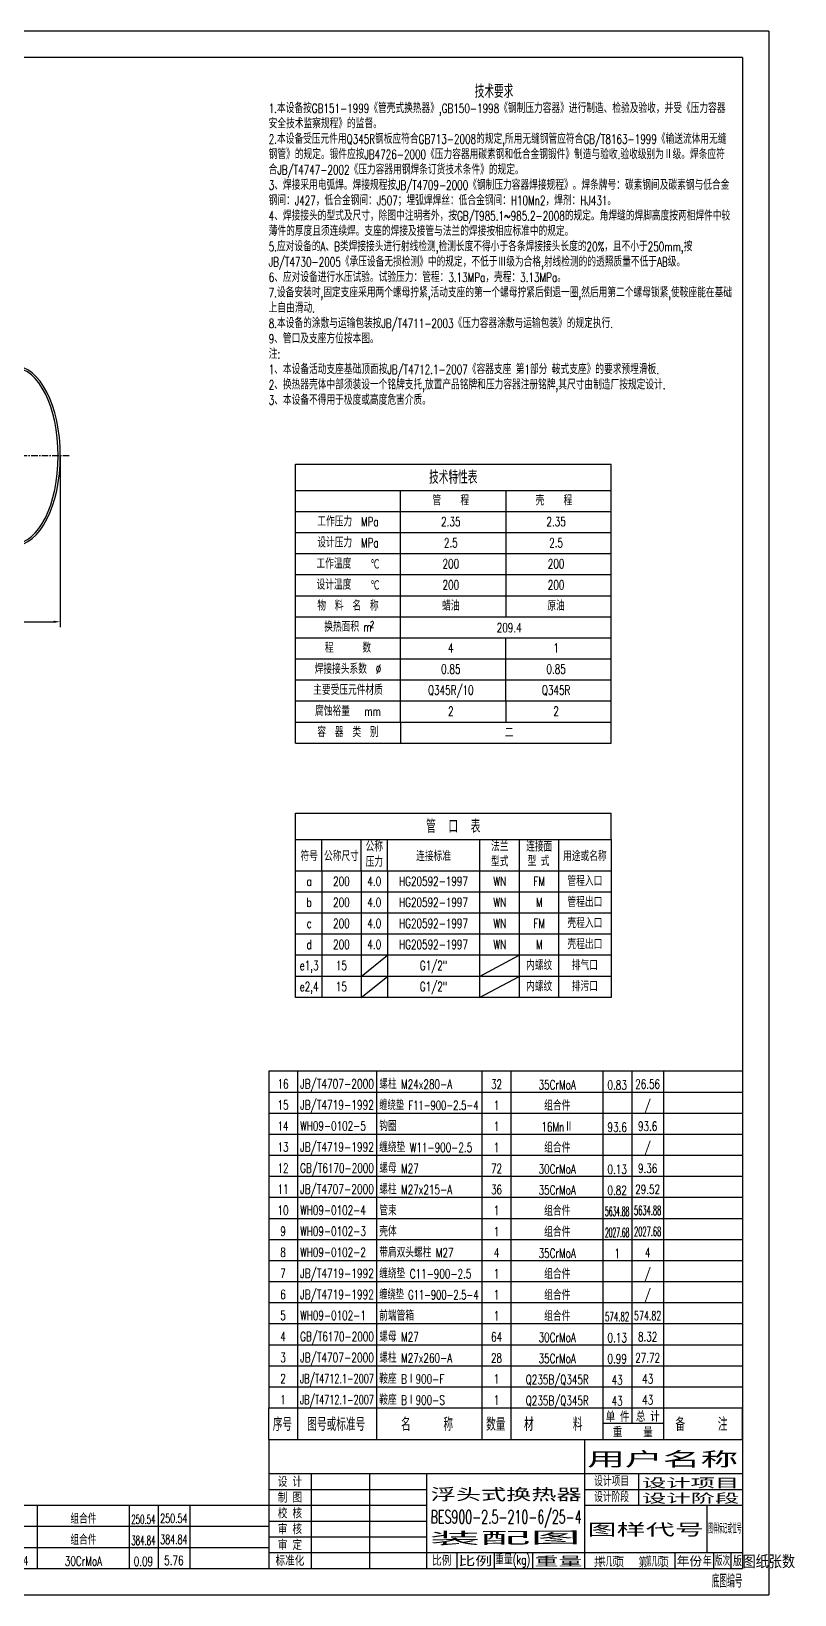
# Model space of a CAD drawing. Header units: millimetres. Extents: x -375 to 12388, y -150 to 8760.
# Drawn here: x 8037 to 12388, y -150 to 8760 of the extents above; entities that cross this region are included whole.
import ezdxf
from ezdxf.enums import TextEntityAlignment as Align

# ---------------------------------------------------------------- set-up
doc = ezdxf.new("R2010")
doc.units = ezdxf.units.MM
doc.header["$LTSCALE"] = 30
doc.linetypes.add('CENTER', pattern=[2, 1.25, -0.25, 0.25, -0.25])
doc.layers.get('0').update_dxf_attribs({"color": 30})
doc.layers.get('Defpoints').update_dxf_attribs({"color": 241})
for name, color, linetype in [('1轮廓实线层', 4, 'Continuous'), ('2细线层', 7, 'Continuous'), ('3中心线层', 1, 'CENTER'), ('6文字层', 3, 'Continuous'), ('7标注层', 1, 'Continuous'), ('图框层', 4, 'Continuous')]:
    doc.layers.add(name, color=color, linetype=linetype)
doc.styles.add('PC_TEXTSTYLE', font='romans.shx', dxfattribs={"width": 0.7, "bigfont": 'hzfs.shx'})
doc.styles.add('PC_Title', font='romans.shx', dxfattribs={"width": 0.7, "bigfont": 'hzfs.shx'})
doc.styles.add('TH_GBDIM', font='romans.shx', dxfattribs={"width": 0.7, "bigfont": 'hzfs.shx'})
doc.dimstyles.new('TH_GBDIM', dxfattribs={"dimscale": 15, "dimtxt": 3.5, "dimasz": 2.5, "dimexe": 2, "dimexo": 0, "dimgap": 1.5, "dimtad": 1, "dimdec": 1, "dimdsep": 46, "dimtxsty": 'TH_GBDIM', "dimcen": 2.5, "dimclrd": 256, "dimclre": 256, "dimclrt": 3, "dimadec": 0, "dimazin": 2, "dimtfac": 0.714286, "dimtdec": 1, "dimtmove": 0, "dimatfit": 3, "dimfxl": 0, "dimtzin": 0, "dimlwd": -1, "dimlwe": -1, "dimarcsym": 0})

# ---------------------------------------------------------------- blocks, each defined once
blk = doc.blocks.new('*D51')
at = {"layer": '7标注层'}
for p, q in [((894.3, 6341), (894.3, 5364.8)), ((8202.4, 6341), (8202.4, 5364.8)), ((931.8, 5394.8), (8164.9, 5394.8))]:
    blk.add_line(p, q, dxfattribs=at)
for points in [[(931.8, 5401.1), (931.8, 5388.6), (894.3, 5394.8)], [(8164.9, 5401.1), (8164.9, 5388.6), (8202.4, 5394.8)]]:
    blk.add_solid(points, dxfattribs=at)
at = {"layer": 'Defpoints', "color": 0}
for p in [(894.3, 6341), (8202.4, 6341), (8202.4, 5394.8)]:
    blk.add_point(p, dxfattribs=at)
at = {"layer": '7标注层', "color": 3, "insert": (4548.3, 5443.6), "char_height": 52.5, "attachment_point": 5, "style": 'TH_GBDIM'}
blk.add_mtext('{~7308}{}{}', dxfattribs=at)
blk = doc.blocks.new('PC_MXBTITLERECORD')
at = {"layer": '1轮廓实线层'}
for p, q in [((-180, 0), (-180, 12)), ((0, 0), (0, 12))]:
    blk.add_line(p, q, dxfattribs=at)
at = {"layer": '2细线层'}
for p, q in [((-180, 12), (0, 12)), ((-169, 12), (-169, 0)), ((-139, 12), (-139, 0)), ((-99, 12), (-99, 0)), ((-88, 12), (-88, 0)), ((-53, 12), (-53, 0)), ((-42, 12), (-42, 6)), ((-30, 12), (-30, 0)), ((-30, 6), (-53, 6))]:
    blk.add_line(p, q, dxfattribs=at)
at = {"style": 'PC_TEXTSTYLE', "flags": 1}
blk.add_attdef('Fo oFShowMe', (-53, 6), '', height=0.00000005, dxfattribs=at)
at = {"layer": '6文字层', "style": 'PC_TEXTSTYLE', "width": 0.667}
for s, height, p in [('序号', 5, (-174.77, 6)), ('图号或标准号', 5, (-154.32, 6)), ('名     称', 5, (-119.85, 6)), ('数量', 5, (-93.71, 6)), ('材      料', 5, (-71.89, 6)), ('单 件', 4, (-47.45, 8.84)), ('总 计', 4, (-35.96, 8.94)), ('备     注', 5, (-15.57, 6)), ('重    量', 4, (-41.65, 2.94))]:
    blk.add_text(s, height=height, dxfattribs=at).set_placement(p, align=Align.MIDDLE)
blk = doc.blocks.new('PC_MXB_BLOCK')
at = {"layer": '1轮廓实线层'}
for p, q in [((-180, 8), (-180, 0)), ((0, 8), (0, 0))]:
    blk.add_line(p, q, dxfattribs=at)
at = {"layer": '2细线层'}
for p, q in [((-180, 8), (0, 8)), ((-169, 8), (-169, 0)), ((-139, 8), (-139, 0)), ((-99, 8), (-99, 0)), ((-88, 8), (-88, 0)), ((-53, 8), (-53, 0)), ((-42, 8), (-42, 0)), ((-30, 8), (-30, 0))]:
    blk.add_line(p, q, dxfattribs=at)
at = {"style": 'PC_TEXTSTYLE', "flags": 1}
blk.add_attdef('图幅', (0, 0), '', height=5, dxfattribs=at)
at = {"layer": '6文字层', "style": 'PC_TEXTSTYLE'}
for tag, width, p, p2 in [('序号', 1.173783, (-179.03, 1.35), (-170.09, 1.35)), ('图号或标准号', 1.208975, (-168.05, 1.35), (-140.03, 1.35)), ('名称', 4.891567, (-138, 1.2), (-100.28, 1.2)), ('数量', 1.157041, (-97.88, 1.2), (-89, 1.2)), ('材料', 4.165572, (-86.43, 1.01), (-54.3, 1.01)), ('单重', 1.209126, (-52.21, 0.89), (-43, 0.89)), ('总重', 1.357569, (-41.2, 1.27), (-30.86, 1.27)), ('备注', 3.528921, (-28.61, 1.02), (-1.16, 1.02))]:
    blk.add_attdef(tag, text='', height=3.5, dxfattribs=dict(at, width=width)).set_placement(p, p2, align=Align.FIT)

msp = doc.modelspace()

# ---------------------------------------------------------------- linework, layer by layer
at = {"layer": '1轮廓实线层'}
for p, q in [((9541.95, 6143.3), (11341.95, 6143.3)), ((9541.95, 6023.3), (9541.95, 6143.3)), ((11341.95, 6023.3), (11341.95, 6143.3)), ((9541.95, 5903.3), (9541.95, 6023.3)), ((11341.95, 5903.3), (11341.95, 6023.3)), ((9541.95, 5783.3), (9541.95, 5903.3)), ((11341.95, 5783.3), (11341.95, 5903.3)), ((9541.95, 5663.3), (9541.95, 5783.3)), ((11341.95, 5663.3), (11341.95, 5783.3)), ((9541.95, 5543.3), (9541.95, 5663.3)), ((11341.95, 5543.3), (11341.95, 5663.3)), ((9541.95, 5423.3), (9541.95, 5543.3)), ((11341.95, 5423.3), (11341.95, 5543.3)), ((9541.95, 5303.3), (9541.95, 5423.3)), ((11341.95, 5303.3), (11341.95, 5423.3)), ((9541.95, 5183.3), (9541.95, 5303.3)), ((11341.95, 5183.3), (11341.95, 5303.3)), ((9541.95, 5063.3), (9541.95, 5183.3)), ((11341.95, 5063.3), (11341.95, 5183.3)), ((9541.95, 4943.3), (9541.95, 5063.3)), ((11341.95, 4943.3), (11341.95, 5063.3)), ((9541.95, 4823.3), (9541.95, 4943.3)), ((11341.95, 4823.3), (11341.95, 4943.3)), ((9541.95, 4703.3), (9541.95, 4823.3)), ((11341.95, 4703.3), (11341.95, 4823.3)), ((9541.95, 4703.3), (11341.95, 4703.3)), ((9541.95, 4153.88), (11341.95, 4153.88)), ((9541.95, 3973.88), (9541.95, 4153.88)), ((11341.95, 4153.88), (11341.95, 3973.88)), ((9541.95, 3853.88), (9541.95, 3973.88)), ((11341.95, 3973.88), (11341.95, 3853.88)), ((9541.95, 3733.88), (9541.95, 3853.88)), ((11341.95, 3853.88), (11341.95, 3733.88)), ((9541.95, 3613.88), (9541.95, 3733.88)), ((11341.95, 3733.88), (11341.95, 3613.88)), ((9541.95, 3493.88), (9541.95, 3613.88)), ((11341.95, 3613.88), (11341.95, 3493.88)), ((9541.95, 3373.88), (9541.95, 3493.88)), ((11341.95, 3493.88), (11341.95, 3373.88)), ((9541.95, 3253.88), (9541.95, 3373.88)), ((11341.95, 3373.88), (11341.95, 3253.88)), ((9390, 735), (12090, 735)), ((9390, 735), (9390, 0)), ((11190, 735), (11190, 0)), ((12090, 735), (12090, 0)), ((9390, 540), (12090, 540)), ((10290, 540), (10290, 0)), ((9390, 0), (12090, 0))]:
    msp.add_line(p, q, dxfattribs=at)
for major_axis, ratio in [((0, 512), 0.5117188), ((0, 500), 0.5)]:
    msp.add_ellipse((7940.36, 6340.99), major_axis=major_axis, ratio=ratio, start_param=3.1415927, end_param=6.2831853, dxfattribs=at)
at = {"layer": '2细线层'}
for p, q in [((12240, 8760), (-375, 8760)), ((12240, 8760), (12240, -150)), ((10141.95, 6023.3), (10141.95, 6143.3)), ((10741.95, 6143.3), (10741.95, 6023.3)), ((9541.95, 6023.3), (11341.95, 6023.3)), ((10141.95, 5903.3), (10141.95, 6023.3)), ((10741.95, 6023.3), (10741.95, 5903.3)), ((9541.95, 5903.3), (11341.95, 5903.3)), ((10141.95, 5783.3), (10141.95, 5903.3)), ((10741.95, 5903.3), (10741.95, 5783.3)), ((9541.95, 5783.3), (11341.95, 5783.3)), ((10141.95, 5663.3), (10141.95, 5783.3)), ((10741.95, 5783.3), (10741.95, 5663.3)), ((9541.95, 5663.3), (11341.95, 5663.3)), ((10141.95, 5543.3), (10141.95, 5663.3)), ((10741.95, 5663.3), (10741.95, 5543.3)), ((9541.95, 5543.3), (11341.95, 5543.3)), ((10141.95, 5423.3), (10141.95, 5543.3)), ((10741.95, 5543.3), (10741.95, 5423.3)), ((9541.95, 5423.3), (11341.95, 5423.3)), ((10141.95, 5303.3), (10141.95, 5423.3)), ((9541.95, 5303.3), (11341.95, 5303.3)), ((10141.95, 5183.3), (10141.95, 5303.3)), ((10741.95, 5183.3), (10741.95, 5303.3)), ((9541.95, 5183.3), (11341.95, 5183.3)), ((10141.95, 5063.3), (10141.95, 5183.3)), ((10741.95, 5063.3), (10741.95, 5183.3)), ((9541.95, 5063.3), (11341.95, 5063.3)), ((10141.95, 4943.3), (10141.95, 5063.3)), ((10741.95, 4943.3), (10741.95, 5063.3)), ((9541.95, 4943.3), (11341.95, 4943.3)), ((10141.95, 4823.3), (10141.95, 4943.3)), ((10741.95, 4943.3), (10741.95, 4823.3)), ((9541.95, 4823.3), (11341.95, 4823.3)), ((10141.95, 4823.3), (10141.95, 4703.3)), ((9691.95, 3973.88), (9691.95, 4153.88)), ((9916.95, 3973.88), (9916.95, 4153.88)), ((10066.95, 3973.88), (10066.95, 4153.88)), ((10591.95, 4153.88), (10591.95, 3973.88)), ((10816.95, 4153.88), (10816.95, 3973.88)), ((11041.95, 4153.88), (11041.95, 3973.88)), ((11341.95, 3973.88), (9541.95, 3973.88)), ((9691.95, 3973.88), (9691.95, 3853.88)), ((9916.95, 3973.88), (9916.95, 3853.88)), ((10066.95, 3973.88), (10066.95, 3853.88)), ((10591.95, 3973.88), (10591.95, 3853.88)), ((10816.95, 3973.88), (10816.95, 3853.88)), ((11041.95, 3973.88), (11041.95, 3853.88)), ((11341.95, 3853.88), (9541.95, 3853.88)), ((9691.95, 3853.88), (9691.95, 3733.88)), ((9916.95, 3853.88), (9916.95, 3733.88)), ((10066.95, 3853.88), (10066.95, 3733.88)), ((10591.95, 3853.88), (10591.95, 3733.88)), ((10816.95, 3853.88), (10816.95, 3733.88)), ((11041.95, 3853.88), (11041.95, 3733.88)), ((11341.95, 3733.88), (9541.95, 3733.88)), ((9691.95, 3733.88), (9691.95, 3613.88)), ((9916.95, 3733.88), (9916.95, 3613.88)), ((10066.95, 3733.88), (10066.95, 3613.88)), ((10591.95, 3733.88), (10591.95, 3613.88)), ((10816.95, 3733.88), (10816.95, 3613.88)), ((11041.95, 3733.88), (11041.95, 3613.88)), ((11341.95, 3613.88), (9541.95, 3613.88)), ((9691.95, 3613.88), (9691.95, 3493.88)), ((9916.95, 3613.88), (9916.95, 3493.88)), ((10066.95, 3613.88), (10066.95, 3493.88)), ((10591.95, 3613.88), (10591.95, 3493.88)), ((10816.95, 3613.88), (10816.95, 3493.88)), ((11041.95, 3613.88), (11041.95, 3493.88)), ((11341.95, 3493.88), (9541.95, 3493.88)), ((9691.95, 3493.88), (9691.95, 3373.88)), ((9916.95, 3493.88), (9916.95, 3373.88)), ((10066.95, 3493.88), (10066.95, 3373.88)), ((10591.95, 3493.88), (10591.95, 3373.88)), ((10816.95, 3493.88), (10816.95, 3373.88)), ((11041.95, 3493.88), (11041.95, 3373.88)), ((11341.95, 3373.88), (9541.95, 3373.88)), ((9691.95, 3373.88), (9691.95, 3253.88)), ((9916.95, 3373.88), (9916.95, 3253.88)), ((10066.95, 3373.88), (10066.95, 3253.88)), ((10591.95, 3373.88), (10591.95, 3253.88)), ((10816.95, 3373.88), (10816.95, 3253.88)), ((11041.95, 3373.88), (11041.95, 3253.88)), ((11341.95, 3253.88), (9541.95, 3253.88)), ((9632.2, 540), (9632.2, 0)), ((9964.48, 540), (9964.48, 0)), ((11498.4, 540), (11498.4, 360)), ((9390, 450), (10290, 450)), ((11190, 450), (12090, 450)), ((9390, 360), (10290, 360)), ((11190, 360), (12090, 360)), ((11888.46, 90), (11888.46, 360)), ((9390, 270), (10290, 270)), ((9390, 180), (10290, 180)), ((9390, 90), (12090, 90)), ((10462.87, 90), (10462.87, 0)), ((10674.93, 90), (10674.93, 0)), ((10893.8, 90), (10893.8, 0)), ((11706.35, 0), (11706.35, 90)), ((11926.52, 0), (11926.52, 90)), ((12024.81, 0), (12024.81, 90)), ((-375, -150), (12240, -150))]:
    msp.add_line(p, q, dxfattribs=at)
at = {"layer": '3中心线层'}
msp.add_line((8253.8, 6340.99), (868.24, 6340.99), dxfattribs=at)
at = {"layer": '6文字层'}
for p, q in [((9916.95, 3373.88), (10066.95, 3493.88)), ((10591.95, 3373.88), (10816.95, 3493.88)), ((9916.95, 3253.88), (10066.95, 3373.88)), ((10591.95, 3253.88), (10816.95, 3373.88))]:
    msp.add_line(p, q, dxfattribs=at)
at = {"layer": 'Defpoints'}
for p, q in [((9541.95, 6293.3), (11341.95, 6293.3)), ((9541.95, 6143.3), (9541.95, 6293.3)), ((11341.95, 6143.3), (11341.95, 6293.3)), ((9541.95, 4303.88), (11341.95, 4303.88)), ((9541.95, 4153.88), (9541.95, 4303.88)), ((11341.95, 4153.88), (11341.95, 4303.88))]:
    msp.add_line(p, q, dxfattribs=at)
at = {"layer": '图框层'}
for p, q in [((12090, 8610), (0, 8610)), ((12090, 8610), (12090, 0)), ((0, 0), (12090, 0))]:
    msp.add_line(p, q, dxfattribs=at)

# ---------------------------------------------------------------- block references
ref = msp.add_blockref('PC_MXB_BLOCK', (12090, 2715), dxfattribs=dict(at, xscale=15, yscale=15, zscale=15))
ref.add_attrib('数量', '32', dxfattribs={"layer": '6文字层', "height": 52.5, "style": 'PC_TEXTSTYLE', "width": 0.7}).set_placement((10688.4, 2732.93), align=Align.CENTER)
ref.add_attrib('图号或标准号', 'JB/T4707-2000', dxfattribs={"layer": '6文字层', "height": 52.5, "style": 'PC_TEXTSTYLE', "width": 0.651477}).set_placement((9569.3, 2735.23), (9989.5, 2735.23), align=Align.FIT)
ref.add_attrib('序号', '16', dxfattribs={"layer": '6文字层', "height": 52.5, "style": 'PC_TEXTSTYLE', "width": 0.7}).set_placement((9471.63, 2735.23), align=Align.CENTER)
ref.add_attrib('名称', '螺柱 M24x280-A', (10019.93, 2732.93), dxfattribs={"layer": '6文字层', "height": 52.5, "style": 'PC_TEXTSTYLE', "width": 0.7})
ref.add_attrib('材料', '35CrMoA', dxfattribs={"layer": '6文字层', "height": 52.5, "style": 'PC_TEXTSTYLE', "width": 0.7}).set_placement((11034.47, 2730.16), align=Align.CENTER)
ref.add_attrib('单重', '0.83', dxfattribs={"layer": '6文字层', "height": 52.5, "style": 'PC_TEXTSTYLE', "width": 0.7}).set_placement((11375.95, 2728.31), align=Align.CENTER)
ref.add_attrib('总重', '26.56', dxfattribs={"layer": '6文字层', "height": 52.5, "style": 'PC_TEXTSTYLE', "width": 0.7}).set_placement((11549.62, 2733.98), align=Align.CENTER)
ref = msp.add_blockref('PC_MXB_BLOCK', (12090, 2595), dxfattribs=dict(at, xscale=15, yscale=15, zscale=15))
ref.add_attrib('数量', '1', dxfattribs={"layer": '6文字层', "height": 52.5, "style": 'PC_TEXTSTYLE', "width": 0.7}).set_placement((10688.4, 2612.93), align=Align.CENTER)
ref.add_attrib('图号或标准号', 'JB/T4719-1992', dxfattribs={"layer": '6文字层', "height": 52.5, "style": 'PC_TEXTSTYLE', "width": 0.651477}).set_placement((9569.3, 2615.23), (9989.5, 2615.23), align=Align.FIT)
ref.add_attrib('序号', '15', dxfattribs={"layer": '6文字层', "height": 52.5, "style": 'PC_TEXTSTYLE', "width": 0.7}).set_placement((9471.63, 2615.23), align=Align.CENTER)
ref.add_attrib('名称', '缠绕垫 F11-900-2.5-4', dxfattribs={"layer": '6文字层', "height": 52.5, "style": 'PC_TEXTSTYLE', "width": 0.637664}).set_placement((10019.93, 2612.93), (10585.86, 2612.93), align=Align.FIT)
ref.add_attrib('材料', '组合件', dxfattribs={"layer": '6文字层', "height": 52.5, "style": 'PC_TEXTSTYLE', "width": 0.7}).set_placement((11034.47, 2610.16), align=Align.CENTER)
ref.add_attrib('总重', '/', dxfattribs={"layer": '6文字层', "height": 52.5, "style": 'PC_TEXTSTYLE', "width": 0.7}).set_placement((11549.62, 2613.98), align=Align.CENTER)
ref = msp.add_blockref('PC_MXB_BLOCK', (12090, 2475), dxfattribs=dict(at, xscale=15, yscale=15, zscale=15))
ref.add_attrib('数量', '1', dxfattribs={"layer": '6文字层', "height": 52.5, "style": 'PC_TEXTSTYLE', "width": 0.7}).set_placement((10688.4, 2492.93), align=Align.CENTER)
ref.add_attrib('图号或标准号', 'WH09-0102-5', (9569.3, 2495.23), dxfattribs={"layer": '6文字层', "height": 52.5, "style": 'PC_TEXTSTYLE', "width": 0.7})
ref.add_attrib('序号', '14', dxfattribs={"layer": '6文字层', "height": 52.5, "style": 'PC_TEXTSTYLE', "width": 0.7}).set_placement((9471.63, 2495.23), align=Align.CENTER)
ref.add_attrib('名称', '钩圈', (10019.93, 2492.93), dxfattribs={"layer": '6文字层', "height": 52.5, "style": 'PC_TEXTSTYLE', "width": 0.7})
ref.add_attrib('材料', '16MnⅡ', dxfattribs={"layer": '6文字层', "height": 52.5, "style": 'PC_TEXTSTYLE', "width": 0.7}).set_placement((11034.47, 2490.16), align=Align.CENTER)
ref.add_attrib('单重', '93.6', dxfattribs={"layer": '6文字层', "height": 52.5, "style": 'PC_TEXTSTYLE', "width": 0.7}).set_placement((11375.95, 2488.31), align=Align.CENTER)
ref.add_attrib('总重', '93.6', dxfattribs={"layer": '6文字层', "height": 52.5, "style": 'PC_TEXTSTYLE', "width": 0.7}).set_placement((11549.62, 2493.98), align=Align.CENTER)
ref = msp.add_blockref('PC_MXB_BLOCK', (12090, 2355), dxfattribs=dict(at, xscale=15, yscale=15, zscale=15))
ref.add_attrib('数量', '1', dxfattribs={"layer": '6文字层', "height": 52.5, "style": 'PC_TEXTSTYLE', "width": 0.7}).set_placement((10688.4, 2372.93), align=Align.CENTER)
ref.add_attrib('图号或标准号', 'JB/T4719-1992', dxfattribs={"layer": '6文字层', "height": 52.5, "style": 'PC_TEXTSTYLE', "width": 0.651477}).set_placement((9569.3, 2375.23), (9989.5, 2375.23), align=Align.FIT)
ref.add_attrib('序号', '13', dxfattribs={"layer": '6文字层', "height": 52.5, "style": 'PC_TEXTSTYLE', "width": 0.7}).set_placement((9471.63, 2375.23), align=Align.CENTER)
ref.add_attrib('名称', '缠绕垫 W11-900-2.5', (10019.93, 2372.93), dxfattribs={"layer": '6文字层', "height": 52.5, "style": 'PC_TEXTSTYLE', "width": 0.7})
ref.add_attrib('材料', '组合件', dxfattribs={"layer": '6文字层', "height": 52.5, "style": 'PC_TEXTSTYLE', "width": 0.7}).set_placement((11034.47, 2370.16), align=Align.CENTER)
ref.add_attrib('总重', '/', dxfattribs={"layer": '6文字层', "height": 52.5, "style": 'PC_TEXTSTYLE', "width": 0.7}).set_placement((11549.62, 2373.98), align=Align.CENTER)
ref = msp.add_blockref('PC_MXB_BLOCK', (12090, 2235), dxfattribs=dict(at, xscale=15, yscale=15, zscale=15))
ref.add_attrib('数量', '72', dxfattribs={"layer": '6文字层', "height": 52.5, "style": 'PC_TEXTSTYLE', "width": 0.7}).set_placement((10688.4, 2252.93), align=Align.CENTER)
ref.add_attrib('图号或标准号', 'GB/T6170-2000', dxfattribs={"layer": '6文字层', "height": 52.5, "style": 'PC_TEXTSTYLE', "width": 0.639092}).set_placement((9569.3, 2255.23), (9989.5, 2255.23), align=Align.FIT)
ref.add_attrib('序号', '12', dxfattribs={"layer": '6文字层', "height": 52.5, "style": 'PC_TEXTSTYLE', "width": 0.7}).set_placement((9471.63, 2255.23), align=Align.CENTER)
ref.add_attrib('名称', '螺母 M27', (10019.93, 2252.93), dxfattribs={"layer": '6文字层', "height": 52.5, "style": 'PC_TEXTSTYLE', "width": 0.7})
ref.add_attrib('材料', '30CrMoA', dxfattribs={"layer": '6文字层', "height": 52.5, "style": 'PC_TEXTSTYLE', "width": 0.7}).set_placement((11034.47, 2250.16), align=Align.CENTER)
ref.add_attrib('单重', '0.13', dxfattribs={"layer": '6文字层', "height": 52.5, "style": 'PC_TEXTSTYLE', "width": 0.7}).set_placement((11375.95, 2248.31), align=Align.CENTER)
ref.add_attrib('总重', '9.36', dxfattribs={"layer": '6文字层', "height": 52.5, "style": 'PC_TEXTSTYLE', "width": 0.7}).set_placement((11549.62, 2253.98), align=Align.CENTER)
ref = msp.add_blockref('PC_MXB_BLOCK', (12090, 2115), dxfattribs=dict(at, xscale=15, yscale=15, zscale=15))
ref.add_attrib('数量', '36', dxfattribs={"layer": '6文字层', "height": 52.5, "style": 'PC_TEXTSTYLE', "width": 0.7}).set_placement((10688.4, 2132.93), align=Align.CENTER)
ref.add_attrib('图号或标准号', 'JB/T4707-2000', dxfattribs={"layer": '6文字层', "height": 52.5, "style": 'PC_TEXTSTYLE', "width": 0.651477}).set_placement((9569.3, 2135.23), (9989.5, 2135.23), align=Align.FIT)
ref.add_attrib('序号', '11', dxfattribs={"layer": '6文字层', "height": 52.5, "style": 'PC_TEXTSTYLE', "width": 0.7}).set_placement((9471.63, 2135.23), align=Align.CENTER)
ref.add_attrib('名称', '螺柱 M27x215-A', (10019.93, 2132.93), dxfattribs={"layer": '6文字层', "height": 52.5, "style": 'PC_TEXTSTYLE', "width": 0.7})
ref.add_attrib('材料', '35CrMoA', dxfattribs={"layer": '6文字层', "height": 52.5, "style": 'PC_TEXTSTYLE', "width": 0.7}).set_placement((11034.47, 2130.16), align=Align.CENTER)
ref.add_attrib('单重', '0.82', dxfattribs={"layer": '6文字层', "height": 52.5, "style": 'PC_TEXTSTYLE', "width": 0.7}).set_placement((11375.95, 2128.31), align=Align.CENTER)
ref.add_attrib('总重', '29.52', dxfattribs={"layer": '6文字层', "height": 52.5, "style": 'PC_TEXTSTYLE', "width": 0.7}).set_placement((11549.62, 2133.98), align=Align.CENTER)
ref = msp.add_blockref('PC_MXB_BLOCK', (12090, 1995), dxfattribs=dict(at, xscale=15, yscale=15, zscale=15))
ref.add_attrib('数量', '1', dxfattribs={"layer": '6文字层', "height": 52.5, "style": 'PC_TEXTSTYLE', "width": 0.7}).set_placement((10688.4, 2012.93), align=Align.CENTER)
ref.add_attrib('图号或标准号', 'WH09-0102-4', (9569.3, 2015.23), dxfattribs={"layer": '6文字层', "height": 52.5, "style": 'PC_TEXTSTYLE', "width": 0.7})
ref.add_attrib('序号', '10', dxfattribs={"layer": '6文字层', "height": 52.5, "style": 'PC_TEXTSTYLE', "width": 0.7}).set_placement((9471.63, 2015.23), align=Align.CENTER)
ref.add_attrib('名称', '管束', (10019.93, 2012.93), dxfattribs={"layer": '6文字层', "height": 52.5, "style": 'PC_TEXTSTYLE', "width": 0.7})
ref.add_attrib('材料', '组合件', dxfattribs={"layer": '6文字层', "height": 52.5, "style": 'PC_TEXTSTYLE', "width": 0.7}).set_placement((11034.47, 2010.16), align=Align.CENTER)
ref.add_attrib('单重', '5634.88', dxfattribs={"layer": '6文字层', "height": 52.5, "style": 'PC_TEXTSTYLE', "width": 0.435042}).set_placement((11306.89, 2008.31), (11445.01, 2008.31), align=Align.FIT)
ref.add_attrib('总重', '5634.88', dxfattribs={"layer": '6文字层', "height": 52.5, "style": 'PC_TEXTSTYLE', "width": 0.488452}).set_placement((11472.07, 2013.98), (11627.16, 2013.98), align=Align.FIT)
ref = msp.add_blockref('PC_MXB_BLOCK', (12090, 1875), dxfattribs=dict(at, xscale=15, yscale=15, zscale=15))
ref.add_attrib('数量', '1', dxfattribs={"layer": '6文字层', "height": 52.5, "style": 'PC_TEXTSTYLE', "width": 0.7}).set_placement((10688.4, 1892.93), align=Align.CENTER)
ref.add_attrib('图号或标准号', 'WH09-0102-3', (9569.3, 1895.23), dxfattribs={"layer": '6文字层', "height": 52.5, "style": 'PC_TEXTSTYLE', "width": 0.7})
ref.add_attrib('序号', '9', dxfattribs={"layer": '6文字层', "height": 52.5, "style": 'PC_TEXTSTYLE', "width": 0.7}).set_placement((9471.63, 1895.23), align=Align.CENTER)
ref.add_attrib('名称', '壳体', (10019.93, 1892.93), dxfattribs={"layer": '6文字层', "height": 52.5, "style": 'PC_TEXTSTYLE', "width": 0.7})
ref.add_attrib('材料', '组合件', dxfattribs={"layer": '6文字层', "height": 52.5, "style": 'PC_TEXTSTYLE', "width": 0.7}).set_placement((11034.47, 1890.16), align=Align.CENTER)
ref.add_attrib('单重', '2027.68', dxfattribs={"layer": '6文字层', "height": 52.5, "style": 'PC_TEXTSTYLE', "width": 0.435042}).set_placement((11306.89, 1888.31), (11445.01, 1888.31), align=Align.FIT)
ref.add_attrib('总重', '2027.68', dxfattribs={"layer": '6文字层', "height": 52.5, "style": 'PC_TEXTSTYLE', "width": 0.488452}).set_placement((11472.07, 1893.98), (11627.16, 1893.98), align=Align.FIT)
ref = msp.add_blockref('PC_MXB_BLOCK', (12090, 1755), dxfattribs=dict(at, xscale=15, yscale=15, zscale=15))
ref.add_attrib('数量', '4', dxfattribs={"layer": '6文字层', "height": 52.5, "style": 'PC_TEXTSTYLE', "width": 0.7}).set_placement((10688.4, 1772.93), align=Align.CENTER)
ref.add_attrib('图号或标准号', 'WH09-0102-2', (9569.3, 1775.23), dxfattribs={"layer": '6文字层', "height": 52.5, "style": 'PC_TEXTSTYLE', "width": 0.7})
ref.add_attrib('序号', '8', dxfattribs={"layer": '6文字层', "height": 52.5, "style": 'PC_TEXTSTYLE', "width": 0.7}).set_placement((9471.63, 1775.23), align=Align.CENTER)
ref.add_attrib('名称', '带肩双头螺柱 M27', (10019.93, 1772.93), dxfattribs={"layer": '6文字层', "height": 52.5, "style": 'PC_TEXTSTYLE', "width": 0.7})
ref.add_attrib('材料', '35CrMoA', dxfattribs={"layer": '6文字层', "height": 52.5, "style": 'PC_TEXTSTYLE', "width": 0.7}).set_placement((11034.47, 1770.16), align=Align.CENTER)
ref.add_attrib('单重', '1', dxfattribs={"layer": '6文字层', "height": 52.5, "style": 'PC_TEXTSTYLE', "width": 0.7}).set_placement((11375.95, 1768.31), align=Align.CENTER)
ref.add_attrib('总重', '4', dxfattribs={"layer": '6文字层', "height": 52.5, "style": 'PC_TEXTSTYLE', "width": 0.7}).set_placement((11549.62, 1773.98), align=Align.CENTER)
ref = msp.add_blockref('PC_MXB_BLOCK', (12090, 1635), dxfattribs=dict(at, xscale=15, yscale=15, zscale=15))
ref.add_attrib('数量', '1', dxfattribs={"layer": '6文字层', "height": 52.5, "style": 'PC_TEXTSTYLE', "width": 0.7}).set_placement((10688.4, 1652.93), align=Align.CENTER)
ref.add_attrib('图号或标准号', 'JB/T4719-1992', dxfattribs={"layer": '6文字层', "height": 52.5, "style": 'PC_TEXTSTYLE', "width": 0.651477}).set_placement((9569.3, 1655.23), (9989.5, 1655.23), align=Align.FIT)
ref.add_attrib('序号', '7', dxfattribs={"layer": '6文字层', "height": 52.5, "style": 'PC_TEXTSTYLE', "width": 0.7}).set_placement((9471.63, 1655.23), align=Align.CENTER)
ref.add_attrib('名称', '缠绕垫 C11-900-2.5', (10019.93, 1652.93), dxfattribs={"layer": '6文字层', "height": 52.5, "style": 'PC_TEXTSTYLE', "width": 0.7})
ref.add_attrib('材料', '组合件', dxfattribs={"layer": '6文字层', "height": 52.5, "style": 'PC_TEXTSTYLE', "width": 0.7}).set_placement((11034.47, 1650.16), align=Align.CENTER)
ref.add_attrib('总重', '/', dxfattribs={"layer": '6文字层', "height": 52.5, "style": 'PC_TEXTSTYLE', "width": 0.7}).set_placement((11549.62, 1653.98), align=Align.CENTER)
ref = msp.add_blockref('PC_MXB_BLOCK', (12090, 1515), dxfattribs=dict(at, xscale=15, yscale=15, zscale=15))
ref.add_attrib('数量', '1', dxfattribs={"layer": '6文字层', "height": 52.5, "style": 'PC_TEXTSTYLE', "width": 0.7}).set_placement((10688.4, 1532.93), align=Align.CENTER)
ref.add_attrib('图号或标准号', 'JB/T4719-1992', dxfattribs={"layer": '6文字层', "height": 52.5, "style": 'PC_TEXTSTYLE', "width": 0.651477}).set_placement((9569.3, 1535.23), (9989.5, 1535.23), align=Align.FIT)
ref.add_attrib('序号', '6', dxfattribs={"layer": '6文字层', "height": 52.5, "style": 'PC_TEXTSTYLE', "width": 0.7}).set_placement((9471.63, 1535.23), align=Align.CENTER)
ref.add_attrib('名称', '缠绕垫 G11-900-2.5-4', dxfattribs={"layer": '6文字层', "height": 52.5, "style": 'PC_TEXTSTYLE', "width": 0.632321}).set_placement((10019.93, 1532.93), (10585.86, 1532.93), align=Align.FIT)
ref.add_attrib('材料', '组合件', dxfattribs={"layer": '6文字层', "height": 52.5, "style": 'PC_TEXTSTYLE', "width": 0.7}).set_placement((11034.47, 1530.16), align=Align.CENTER)
ref.add_attrib('总重', '/', dxfattribs={"layer": '6文字层', "height": 52.5, "style": 'PC_TEXTSTYLE', "width": 0.7}).set_placement((11549.62, 1533.98), align=Align.CENTER)
ref = msp.add_blockref('PC_MXB_BLOCK', (12090, 1395), dxfattribs=dict(at, xscale=15, yscale=15, zscale=15))
ref.add_attrib('数量', '1', dxfattribs={"layer": '6文字层', "height": 52.5, "style": 'PC_TEXTSTYLE', "width": 0.7}).set_placement((10688.4, 1412.93), align=Align.CENTER)
ref.add_attrib('图号或标准号', 'WH09-0102-1', (9569.3, 1415.23), dxfattribs={"layer": '6文字层', "height": 52.5, "style": 'PC_TEXTSTYLE', "width": 0.7})
ref.add_attrib('序号', '5', dxfattribs={"layer": '6文字层', "height": 52.5, "style": 'PC_TEXTSTYLE', "width": 0.7}).set_placement((9471.63, 1415.23), align=Align.CENTER)
ref.add_attrib('名称', '前端管箱', (10019.93, 1412.93), dxfattribs={"layer": '6文字层', "height": 52.5, "style": 'PC_TEXTSTYLE', "width": 0.7})
ref.add_attrib('材料', '组合件', dxfattribs={"layer": '6文字层', "height": 52.5, "style": 'PC_TEXTSTYLE', "width": 0.7}).set_placement((11034.47, 1410.16), align=Align.CENTER)
ref.add_attrib('单重', '574.82', dxfattribs={"layer": '6文字层', "height": 52.5, "style": 'PC_TEXTSTYLE', "width": 0.516359}).set_placement((11306.89, 1408.31), (11445.01, 1408.31), align=Align.FIT)
ref.add_attrib('总重', '574.82', dxfattribs={"layer": '6文字层', "height": 52.5, "style": 'PC_TEXTSTYLE', "width": 0.579751}).set_placement((11472.07, 1413.98), (11627.16, 1413.98), align=Align.FIT)
ref = msp.add_blockref('PC_MXB_BLOCK', (12090, 1275), dxfattribs=dict(at, xscale=15, yscale=15, zscale=15))
ref.add_attrib('数量', '64', dxfattribs={"layer": '6文字层', "height": 52.5, "style": 'PC_TEXTSTYLE', "width": 0.7}).set_placement((10688.4, 1292.93), align=Align.CENTER)
ref.add_attrib('图号或标准号', 'GB/T6170-2000', dxfattribs={"layer": '6文字层', "height": 52.5, "style": 'PC_TEXTSTYLE', "width": 0.639092}).set_placement((9569.3, 1295.23), (9989.5, 1295.23), align=Align.FIT)
ref.add_attrib('序号', '4', dxfattribs={"layer": '6文字层', "height": 52.5, "style": 'PC_TEXTSTYLE', "width": 0.7}).set_placement((9471.63, 1295.23), align=Align.CENTER)
ref.add_attrib('名称', '螺母 M27', (10019.93, 1292.93), dxfattribs={"layer": '6文字层', "height": 52.5, "style": 'PC_TEXTSTYLE', "width": 0.7})
ref.add_attrib('材料', '30CrMoA', dxfattribs={"layer": '6文字层', "height": 52.5, "style": 'PC_TEXTSTYLE', "width": 0.7}).set_placement((11034.47, 1290.16), align=Align.CENTER)
ref.add_attrib('单重', '0.13', dxfattribs={"layer": '6文字层', "height": 52.5, "style": 'PC_TEXTSTYLE', "width": 0.7}).set_placement((11375.95, 1288.31), align=Align.CENTER)
ref.add_attrib('总重', '8.32', dxfattribs={"layer": '6文字层', "height": 52.5, "style": 'PC_TEXTSTYLE', "width": 0.7}).set_placement((11549.62, 1293.98), align=Align.CENTER)
ref = msp.add_blockref('PC_MXB_BLOCK', (12090, 1155), dxfattribs=dict(at, xscale=15, yscale=15, zscale=15))
ref.add_attrib('数量', '28', dxfattribs={"layer": '6文字层', "height": 52.5, "style": 'PC_TEXTSTYLE', "width": 0.7}).set_placement((10688.4, 1172.93), align=Align.CENTER)
ref.add_attrib('图号或标准号', 'JB/T4707-2000', dxfattribs={"layer": '6文字层', "height": 52.5, "style": 'PC_TEXTSTYLE', "width": 0.651477}).set_placement((9569.3, 1175.23), (9989.5, 1175.23), align=Align.FIT)
ref.add_attrib('序号', '3', dxfattribs={"layer": '6文字层', "height": 52.5, "style": 'PC_TEXTSTYLE', "width": 0.7}).set_placement((9471.63, 1175.23), align=Align.CENTER)
ref.add_attrib('名称', '螺柱 M27x260-A', (10019.93, 1172.93), dxfattribs={"layer": '6文字层', "height": 52.5, "style": 'PC_TEXTSTYLE', "width": 0.7})
ref.add_attrib('材料', '35CrMoA', dxfattribs={"layer": '6文字层', "height": 52.5, "style": 'PC_TEXTSTYLE', "width": 0.7}).set_placement((11034.47, 1170.16), align=Align.CENTER)
ref.add_attrib('单重', '0.99', dxfattribs={"layer": '6文字层', "height": 52.5, "style": 'PC_TEXTSTYLE', "width": 0.7}).set_placement((11375.95, 1168.31), align=Align.CENTER)
ref.add_attrib('总重', '27.72', dxfattribs={"layer": '6文字层', "height": 52.5, "style": 'PC_TEXTSTYLE', "width": 0.7}).set_placement((11549.62, 1173.98), align=Align.CENTER)
ref = msp.add_blockref('PC_MXB_BLOCK', (12090, 1035), dxfattribs=dict(at, xscale=15, yscale=15, zscale=15))
ref.add_attrib('数量', '1', dxfattribs={"layer": '6文字层', "height": 52.5, "style": 'PC_TEXTSTYLE', "width": 0.7}).set_placement((10688.4, 1052.93), align=Align.CENTER)
ref.add_attrib('图号或标准号', 'JB/T4712.1-2007', dxfattribs={"layer": '6文字层', "height": 52.5, "style": 'PC_TEXTSTYLE', "width": 0.583615}).set_placement((9569.3, 1055.23), (9989.5, 1055.23), align=Align.FIT)
ref.add_attrib('序号', '2', dxfattribs={"layer": '6文字层', "height": 52.5, "style": 'PC_TEXTSTYLE', "width": 0.7}).set_placement((9471.63, 1055.23), align=Align.CENTER)
ref.add_attrib('名称', '鞍座 BⅠ900-F', (10019.93, 1052.93), dxfattribs={"layer": '6文字层', "height": 52.5, "style": 'PC_TEXTSTYLE', "width": 0.7})
ref.add_attrib('材料', 'Q235B/Q345R', dxfattribs={"layer": '6文字层', "height": 52.5, "style": 'PC_TEXTSTYLE', "width": 0.7}).set_placement((11034.47, 1050.16), align=Align.CENTER)
ref.add_attrib('单重', '43', dxfattribs={"layer": '6文字层', "height": 52.5, "style": 'PC_TEXTSTYLE', "width": 0.7}).set_placement((11375.95, 1048.31), align=Align.CENTER)
ref.add_attrib('总重', '43', dxfattribs={"layer": '6文字层', "height": 52.5, "style": 'PC_TEXTSTYLE', "width": 0.7}).set_placement((11549.62, 1053.98), align=Align.CENTER)
ref = msp.add_blockref('PC_MXB_BLOCK', (12090, 915), dxfattribs=dict(at, xscale=15, yscale=15, zscale=15))
ref.add_attrib('数量', '1', dxfattribs={"layer": '6文字层', "height": 52.5, "style": 'PC_TEXTSTYLE', "width": 0.7}).set_placement((10688.4, 932.93), align=Align.CENTER)
ref.add_attrib('图号或标准号', 'JB/T4712.1-2007', dxfattribs={"layer": '6文字层', "height": 52.5, "style": 'PC_TEXTSTYLE', "width": 0.583615}).set_placement((9569.3, 935.23), (9989.5, 935.23), align=Align.FIT)
ref.add_attrib('序号', '1', dxfattribs={"layer": '6文字层', "height": 52.5, "style": 'PC_TEXTSTYLE', "width": 0.7}).set_placement((9471.63, 935.23), align=Align.CENTER)
ref.add_attrib('名称', '鞍座 BⅠ900-S', (10019.93, 932.93), dxfattribs={"layer": '6文字层', "height": 52.5, "style": 'PC_TEXTSTYLE', "width": 0.7})
ref.add_attrib('材料', 'Q235B/Q345R', dxfattribs={"layer": '6文字层', "height": 52.5, "style": 'PC_TEXTSTYLE', "width": 0.7}).set_placement((11034.47, 930.16), align=Align.CENTER)
ref.add_attrib('单重', '43', dxfattribs={"layer": '6文字层', "height": 52.5, "style": 'PC_TEXTSTYLE', "width": 0.7}).set_placement((11375.95, 928.31), align=Align.CENTER)
ref.add_attrib('总重', '43', dxfattribs={"layer": '6文字层', "height": 52.5, "style": 'PC_TEXTSTYLE', "width": 0.7}).set_placement((11549.62, 933.98), align=Align.CENTER)
at = {"layer": '图框层', "xscale": 15, "yscale": 15, "zscale": 15}
msp.add_blockref('PC_MXBTITLERECORD', (12090, 735), dxfattribs=at)
at = {"layer": '图框层'}
ref = msp.add_blockref('PC_MXB_BLOCK', (9390, 240), dxfattribs=dict(at, xscale=15, yscale=15, zscale=15))
ref.add_attrib('数量', '1', dxfattribs={"layer": '6文字层', "height": 52.5, "style": 'PC_TEXTSTYLE', "width": 0.7}).set_placement((7988.4, 257.93), align=Align.CENTER)
ref.add_attrib('图号或标准号', 'WH09-0102-7', (6869.3, 260.23), dxfattribs={"layer": '6文字层', "height": 52.5, "style": 'PC_TEXTSTYLE', "width": 0.7})
ref.add_attrib('序号', '19', dxfattribs={"layer": '6文字层', "height": 52.5, "style": 'PC_TEXTSTYLE', "width": 0.7}).set_placement((6771.63, 260.23), align=Align.CENTER)
ref.add_attrib('名称', '浮头盖', (7319.93, 257.93), dxfattribs={"layer": '6文字层', "height": 52.5, "style": 'PC_TEXTSTYLE', "width": 0.7})
ref.add_attrib('材料', '组合件', dxfattribs={"layer": '6文字层', "height": 52.5, "style": 'PC_TEXTSTYLE', "width": 0.7}).set_placement((8334.47, 255.16), align=Align.CENTER)
ref.add_attrib('单重', '250.54', dxfattribs={"layer": '6文字层', "height": 52.5, "style": 'PC_TEXTSTYLE', "width": 0.511577}).set_placement((8606.89, 253.31), (8745.01, 253.31), align=Align.FIT)
ref.add_attrib('总重', '250.54', dxfattribs={"layer": '6文字层', "height": 52.5, "style": 'PC_TEXTSTYLE', "width": 0.574383}).set_placement((8772.07, 258.98), (8927.16, 258.98), align=Align.FIT)
ref = msp.add_blockref('PC_MXB_BLOCK', (9390, 120), dxfattribs=dict(at, xscale=15, yscale=15, zscale=15))
ref.add_attrib('数量', '1', dxfattribs={"layer": '6文字层', "height": 52.5, "style": 'PC_TEXTSTYLE', "width": 0.7}).set_placement((7988.4, 137.93), align=Align.CENTER)
ref.add_attrib('图号或标准号', 'WH09-0102-6', (6869.3, 140.23), dxfattribs={"layer": '6文字层', "height": 52.5, "style": 'PC_TEXTSTYLE', "width": 0.7})
ref.add_attrib('序号', '18', dxfattribs={"layer": '6文字层', "height": 52.5, "style": 'PC_TEXTSTYLE', "width": 0.7}).set_placement((6771.63, 140.23), align=Align.CENTER)
ref.add_attrib('名称', '外头盖', (7319.93, 137.93), dxfattribs={"layer": '6文字层', "height": 52.5, "style": 'PC_TEXTSTYLE', "width": 0.7})
ref.add_attrib('材料', '组合件', dxfattribs={"layer": '6文字层', "height": 52.5, "style": 'PC_TEXTSTYLE', "width": 0.7}).set_placement((8334.47, 135.16), align=Align.CENTER)
ref.add_attrib('单重', '384.84', dxfattribs={"layer": '6文字层', "height": 52.5, "style": 'PC_TEXTSTYLE', "width": 0.511577}).set_placement((8606.89, 133.31), (8745.01, 133.31), align=Align.FIT)
ref.add_attrib('总重', '384.84', dxfattribs={"layer": '6文字层', "height": 52.5, "style": 'PC_TEXTSTYLE', "width": 0.574383}).set_placement((8772.07, 138.98), (8927.16, 138.98), align=Align.FIT)
ref = msp.add_blockref('PC_MXB_BLOCK', (9390, 0), dxfattribs=dict(at, xscale=15, yscale=15, zscale=15))
ref.add_attrib('数量', '64', dxfattribs={"layer": '6文字层', "height": 52.5, "style": 'PC_TEXTSTYLE', "width": 0.7}).set_placement((7988.4, 17.93), align=Align.CENTER)
ref.add_attrib('图号或标准号', 'GB/T6170-2000', dxfattribs={"layer": '6文字层', "height": 52.5, "style": 'PC_TEXTSTYLE', "width": 0.639092}).set_placement((6869.3, 20.23), (7289.5, 20.23), align=Align.FIT)
ref.add_attrib('序号', '17', dxfattribs={"layer": '6文字层', "height": 52.5, "style": 'PC_TEXTSTYLE', "width": 0.7}).set_placement((6771.63, 20.23), align=Align.CENTER)
ref.add_attrib('名称', '螺母 M24', (7319.93, 17.93), dxfattribs={"layer": '6文字层', "height": 52.5, "style": 'PC_TEXTSTYLE', "width": 0.7})
ref.add_attrib('材料', '30CrMoA', dxfattribs={"layer": '6文字层', "height": 52.5, "style": 'PC_TEXTSTYLE', "width": 0.7}).set_placement((8334.47, 15.16), align=Align.CENTER)
ref.add_attrib('单重', '0.09', dxfattribs={"layer": '6文字层', "height": 52.5, "style": 'PC_TEXTSTYLE', "width": 0.7}).set_placement((8675.95, 13.31), align=Align.CENTER)
ref.add_attrib('总重', '5.76', dxfattribs={"layer": '6文字层', "height": 52.5, "style": 'PC_TEXTSTYLE', "width": 0.7}).set_placement((8849.62, 18.98), align=Align.CENTER)

# ---------------------------------------------------------------- texts
at = {"layer": '6文字层', "style": 'PC_TEXTSTYLE', "width": 0.667}
msp.add_text('技术要求', height=75, dxfattribs=at).set_placement((10674.11, 8380.45), align=Align.CENTER)
at = {"layer": '6文字层', "style": 'PC_TEXTSTYLE', "width": 0.7}
for s, p in [('技术特性表', (10441.95, 6218.3)), ('管  口  表', (10441.95, 4228.88))]:
    msp.add_text(s, height=75, dxfattribs=at).set_placement(p, align=Align.MIDDLE_CENTER)
at = {"layer": '6文字层', "style": 'PC_TEXTSTYLE'}
for s, width, p in [('管    程', 0.7, (10427.96, 6043.04)), ('壳    程 ', 0.7, (11027.96, 6043.04)), ('工作压力  MPa', 0.7, (9841.95, 5923.04)), ('2.35', 0.7, (10427.96, 5923.04)), ('2.35', 0.7, (11027.96, 5923.04)), ('设计压力  MPa', 0.7, (9841.95, 5803.04)), ('2.5', 0.7, (10427.96, 5803.04)), ('2.5', 0.7, (11027.96, 5803.04)), ('工作温度    ℃', 0.7, (9841.95, 5683.04)), ('200', 0.7, (10427.96, 5683.04)), ('200', 0.7, (11027.96, 5683.04)), ('设计温度    ℃', 0.7, (9841.95, 5563.04)), ('200', 0.7, (10427.96, 5563.04)), ('200', 0.7, (11027.96, 5563.04)), ('物  料  名  称', 0.7, (9841.95, 5443.04)), ('蜡油', 0.7, (10427.96, 5443.04)), ('原油', 0.7, (11027.96, 5443.04)), ('换热面积 m', 0.7, (9841.95, 5323.04)), ('209.4', 0.7, (10760.64, 5318.93)), ('程      数', 0.7, (9841.95, 5203.04)), ('4', 0.7, (10427.96, 5203.04)), ('1', 0.7, (11027.96, 5203.04)), ('焊接接头系数  %%c', 0.7, (9841.95, 5083.04)), ('0.85', 0.7, (10427.96, 5083.04)), ('0.85', 0.7, (11027.96, 5083.04)), ('主要受压元件材质', 0.7, (9841.95, 4963.04)), ('Q345R/10', 0.7, (10427.96, 4963.04)), ('Q345R', 0.7, (11027.96, 4963.04)), ('腐蚀裕量   mm', 0.7, (9841.95, 4843.04)), ('2', 0.7, (10427.96, 4843.04)), ('2', 0.7, (11027.96, 4843.04)), ('容  器  类  别', 0.7, (9841.95, 4723.04)), ('二', 0.7, (10760.64, 4718.93)), ('公称', 0.7, (9991.95, 4070.37)), ('法兰', 0.7, (10706.86, 4071.53)), ('连接面', 0.7, (10931.86, 4069.99)), ('符号', 0.7, (9620.71, 4015.51)), ('公称尺寸', 0.7, (9804.45, 4015.51)), ('压力', 0.7, (9991.95, 3983.15)), ('连接标准', 0.7, (10329.45, 4015.51)), ('型式', 0.7, (10706.86, 3984.88)), ('型 式', 0.7, (10927.59, 3987.89)), ('用途或名称', 0.7, (11191.95, 4015.51)), ('a', 0.7, (9620.71, 3873.83)), ('200', 0.7, (9804.45, 3873.83)), ('4.0', 0.7, (9991.95, 3873.83)), ('HG20592-1997', 0.7, (10329.45, 3873.83)), ('WN', 0.7, (10706.86, 3873.83)), ('FM', 0.7, (10931.86, 3873.83)), ('管程入口', 0.7, (11191.95, 3873.83)), ('b', 0.7, (9620.71, 3753.83)), ('200', 0.7, (9804.45, 3753.83)), ('4.0', 0.7, (9991.95, 3753.83)), ('HG20592-1997', 0.7, (10329.45, 3753.83)), ('WN', 0.7, (10706.86, 3753.83)), ('M', 0.7, (10931.86, 3753.83)), ('管程出口', 0.7, (11191.95, 3753.83)), ('c', 0.7, (9620.71, 3633.83)), ('200', 0.7, (9804.45, 3633.83)), ('4.0', 0.7, (9991.95, 3633.83)), ('HG20592-1997', 0.7, (10329.45, 3633.83)), ('WN', 0.7, (10706.86, 3633.83)), ('FM', 0.7, (10931.86, 3633.83)), ('壳程入口', 0.7, (11191.95, 3633.83)), ('d', 0.7, (9620.71, 3513.83)), ('200', 0.7, (9804.45, 3513.83)), ('4.0', 0.7, (9991.95, 3513.83)), ('HG20592-1997', 0.7, (10329.45, 3513.83)), ('WN', 0.7, (10706.86, 3513.83)), ('M', 0.7, (10931.86, 3513.83)), ('壳程出口', 0.7, (11191.95, 3513.83)), ('e1,3', 0.7, (9620.71, 3393.83)), ('15', 0.7, (9804.45, 3393.83)), ('G1/2"', 0.7, (10329.45, 3393.83)), ('内螺纹', 0.7, (10931.86, 3393.83)), ('排气口', 0.7, (11191.95, 3393.83)), ('e2,4', 0.7, (9620.71, 3273.83)), ('15', 0.7, (9804.45, 3273.83)), ('G1/2"', 0.7, (10329.45, 3273.83)), ('内螺纹', 0.7, (10931.86, 3273.83)), ('排污口', 0.7, (11191.95, 3273.83)), ('设 计', 0.8, (9511.1, 449.77)), ('制 图', 0.8, (9511.1, 359.77)), ('校 核', 0.8, (9511.1, 269.77)), ('审 核', 0.8, (9511.1, 179.77)), ('审 定', 0.8, (9511.1, 89.77)), ('标准化', 0.8, (9511.1, -0.23)), ('比例', 0.8, (10376.16, 0)), ('重量(kg)', 0.7, (10781.03, 7.44))]:
    msp.add_text(s, height=52.5, dxfattribs=dict(at, width=width)).set_placement(p, align=Align.BOTTOM_CENTER)
at = {"layer": '6文字层', "style": 'PC_TEXTSTYLE', "width": 0.7}
msp.add_text('2', height=37.5, dxfattribs=at).set_placement((9967.64, 5349.54), align=Align.BOTTOM_LEFT)
at = {"layer": '6文字层', "style": 'PC_TEXTSTYLE', "width": 0.667}
for s, p in [('共   页', (11329.83, 37.5)), ('第   页', (11584.44, 37.5))]:
    msp.add_text(s, height=52.5, dxfattribs=at).set_placement(p, align=Align.MIDDLE)
at = {"layer": '6文字层', "char_height": 52.5, "style": 'PC_TEXTSTYLE'}
for s, insert, width, attachment_point in [('1.本设备按GB151-1999《管壳式换热器》,GB150-1998《钢制压力容器》进行制造、检验及验收，并受《压力容器安全技术监察规程》的监督。\\P2.本设备受压元件用Q345R钢板应符合GB713-2008的规定,所用无缝钢管应符合GB/T8163-1999《输送流体用无缝钢管》的规定。锻件应按JB4726-2000《压力容器用碳素钢和低合金钢锻件》制造与验收.验收级别为Ⅱ级。焊条应符合JB/T4747-2002《压力容器用钢焊条订货技术条件》的规定。 \\P3、焊接采用电弧焊。焊接规程按JB/T4709-2000《钢制压力容器焊接规程》。焊条牌号：碳素钢间及碳素钢与低合金钢间：J427，低合金钢间：J507；埋弧焊焊丝：低合金钢间：H10Mn2，焊剂：HJ431。\\P4、焊接接头的型式及尺寸，除图中注明者外，按GB/T985.1~985.2-2008的规定。角焊缝的焊脚高度按两相焊件中较薄件的厚度且须连续焊。支座的焊接及接管与法兰的焊接按相应标准中的规定。\\P5.应对设备的A、B类焊接接头进行射线检测,检测长度不得小于各条焊接接头长度的20%，且不小于250mm,按JB/T4730-2005《承压设备无损检测》中的规定，不低于Ⅲ级为合格,射线检测的的透照质量不低于AB级。\\P6、应对设备进行水压试验。试验压力：管程：3.13MPa，壳程：3.13MPa。\\P7.设备安装时,固定支座采用两个螺母拧紧,活动支座的第一个螺母拧紧后倒退一圈,然后用第二个螺母锁紧,使鞍座能在基础上自由滑动.\\P8.本设备的涂敷与运输包装按JB/T4711-2003《压力容器涂敷与运输包装》的规定执行.\\P9、管口及支座方位按本图。\\P注:\\P1、本设备活动支座基础顶面按JB/T4712.1-2007《容器支座 第1部分 鞍式支座》的要求预埋滑板.\\P2、换热器壳体中部须装设一个铭牌支托,放置产品铭牌和压力容器注册铭牌,其尺寸由制造厂按规定设计.\\P3、本设备不得用于极度或高度危害介质。', (9390, 8346.93), 2637.8374, 1), ('设计项目', (11344.2, 495), 308.4005, 5), ('设计阶段', (11344.2, 405), 308.4005, 5), ('年', (11889.81, 39.67), 73.4208, 5), ('版', (12061.52, 39.29), 73.4208, 5)]:
    msp.add_mtext(s, dxfattribs=dict(at, insert=insert, width=width, attachment_point=attachment_point))
at = {"layer": '6文字层', "style": 'PC_Title', "flags": 8}
for tag, height, width, p, p2 in [('用户名称', 90, 2.433308, (11205.24, 574.9), (12065.9, 574.9)), ('设计项目', 52.5, 2.811206, (11516.92, 456.68), (12071.85, 456.68)), ('设计阶段', 52.5, 2.717258, (11516.92, 369.17), (12071.85, 369.17)), ('图样代号', 75, 2.269897, (11206.62, 181.27), (11870.57, 181.27)), ('图样标记或位号', 52.5, 0.523695, (11895.28, 199.27), (12084.99, 199.27)), ('比例', 52.5, 1.920684, (10470.81, 12.23), (10663.4, 12.23)), ('重量', 52.5, 2.67204, (10905.2, 10.18), (11177.34, 10.18)), ('共几页', 52.5, 0.748121, (11272.53, 10.94), (11386.43, 10.94)), ('第几页', 52.5, 0.661449, (11538.53, 10.94), (11639.24, 10.94)), ('年份', 52.5, 1.519706, (11714.76, 10.94), (11860.77, 10.94)), ('版次', 52.5, 0.887027, (11932.92, 15.38), (12019.54, 15.38)), ('底图编号', 75, 0.59727, (11915.27, -109.51), (12089.97, -109.51))]:
    msp.add_attdef(tag, text='', height=height, dxfattribs=dict(at, width=width)).set_placement(p, p2, align=Align.FIT)
for tag, text, rotation, width, p, p2 in [('浮头式换热器', '', 359.927334, 1.931992, (10312.75, 382.72), (11173.45, 381.63)), ('BES900-2.5-210-6/25-4', '规格', 359.927334, 0.555292, (10312.75, 257), (11173.45, 255.91)), ('装配图', '', 0.448128, 3.952237, (10309.25, 130.91), (11168.83, 137.63))]:
    msp.add_attdef(tag, text=text, height=75, rotation=rotation, dxfattribs=dict(at, width=width)).set_placement(p, p2, align=Align.FIT)
at = {"layer": '6文字层', "style": 'PC_TEXTSTYLE', "flags": 1}
msp.add_attdef('图纸张数', (12090, 0), '', height=75, dxfattribs=at)

# ---------------------------------------------------------------- dimensions: what is measured, and where the dimension line sits
at = {"layer": '7标注层'}
dim = msp.add_linear_dim(base=(8202.36, 5394.81), p1=(894.33, 6340.99), p2=(8202.36, 6340.99), text='{~<>}{}{}', dimstyle='TH_GBDIM', override={"dimexo": 0, "dimgap": 1.5, "dimtad": 1, "dimjust": 0, "dimdec": 1, "dimlfac": 1, "dimse1": 0, "dimse2": 0, "dimsd1": 0, "dimsd2": 0}, dxfattribs=at)
dim.commit()
dim.dimension.update_dxf_attribs({"geometry": '*D51', "text_midpoint": (4548.34, 5394.81), "dimtype": 160})

doc.saveas('drawing.dxf')
